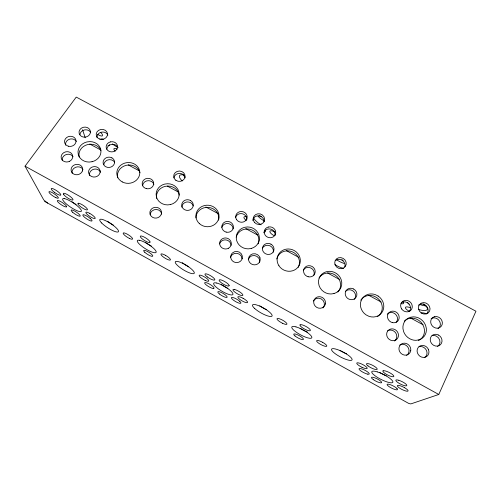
<?xml version="1.0" encoding="UTF-8"?>
<svg xmlns="http://www.w3.org/2000/svg" width="501" height="501" viewBox="0 0 501 501"><rect width="100%" height="100%" fill="white"/><g stroke="black" fill="none" stroke-linecap="round" stroke-linejoin="round"><path stroke-width="0.75" d="M438.782 394.475L475.95 311.227L76.246 97.088L25.05 166.182L43.75 199.937L47.651 203.087L408.854 403.505L410.82 403.912L438.782 394.475L25.05 166.182M313.369 301.032L314.24 299.842A5.949 5.636 35.2 0 1 324.304 305.36L323.803 306.75A5.949 5.636 35.2 0 1 322.938 307.946M431.154 318.63L432.476 318.047A6.075 5.48 44.7 0 1 439.646 321.392A6.075 5.48 44.7 0 1 437.993 328.618M400.963 303.675L402.04 303.825A5.517 1.854 25.6 0 0 403.136 301.84M425.825 305.917L423.539 305.591A11.335 3.927 24.8 0 1 419.625 304.42M246.505 216.864L245.49 216.651A5.242 1.816 30.8 0 0 245.878 220.127M89.767 144.025L100.764 149.987M128.25 164.892L139.24 170.854M167.415 186.134L178.412 192.096M205.898 207.001L218.267 213.708M245.753 228.613L257.433 234.944M286.296 250.594L298.665 257.307M327.522 272.957L339.202 279.289M368.755 295.314L381.123 302.022M410.67 318.041L423.038 324.748M44.52 201.352L47.651 203.087M188.745 266.789L186.291 265.417A11.053 2.762 31.3 0 1 183.917 263.877M340.054 350.487L342.584 351.946A11.529 2.856 27.5 0 0 346.548 353.825M182.214 180.98L182.107 180.886A10.684 3.682 33 0 1 180.535 174.874L181.988 174.761A10.684 3.682 33 0 1 183.892 175.106M184.875 176.847L184.775 176.759A10.659 3.751 33.1 0 1 183.322 175.074M258.015 216.25L259.762 217.891A10.703 3.87 30.4 0 0 264.227 220.903M407.614 302.685L409.092 304.188M100.526 172.313L100.269 171.686A5.768 5.167 -9.8 0 0 93.944 169.213A5.768 5.167 -9.8 0 0 89.422 174.16L89.541 175.507M82.565 129.734L85.22 137.788M179.12 195.158L178.913 193.724A11.442 10.521 -2.3 0 0 167.898 186.028L164.954 186.397A11.442 10.521 -2.3 0 0 156.431 196.555L156.694 198.484M79.202 156.963L78.933 154.321A11.429 10.139 -8.9 0 1 87.8 144.538L90.75 144.2A11.429 10.139 -8.9 0 1 100.989 150.432M115.142 151.221A5.229 1.666 35 0 1 114.034 148.634A5.229 1.666 35 0 1 117.171 149.123M100.764 132.527A5.423 1.735 35.8 0 1 99.937 135.614L98.816 135.076A5.423 1.735 35.8 0 1 97.645 134.374M76.152 204.483A11.16 2.593 33.8 0 1 74.937 203.757M74.336 203.375A11.16 2.593 33.8 0 1 71.969 201.746M183.36 263.482A11.053 2.762 31.3 0 1 182.289 262.674M151.396 246.116A11.053 2.712 32.2 0 1 145.453 242.415M142.597 185.796A5.718 5.21 -4.5 0 1 151.283 181.368L152.442 182.207A5.718 5.21 -4.5 0 1 153.863 184.55M150.225 214.772A5.793 5.361 -5.3 0 1 151.07 212.098L152.016 210.996A5.793 5.361 -5.3 0 1 161.629 213.457M181.85 207.17A5.724 5.304 0.3 0 1 189.096 202.11L190.468 202.648A5.724 5.304 0.3 0 1 193.117 205.873M173.91 177.861A5.655 5.16 0.2 0 1 179.527 173.402A5.655 5.16 0.2 0 1 185.12 177.899M276.74 258.936A11.623 10.972 22.6 0 1 291.964 251.659A11.623 10.972 22.6 0 1 298.201 267.377M377.597 316.551A11.961 11.085 40.1 0 0 376.658 297.513L373.896 296.122A11.961 11.085 40.1 0 0 360.77 300.18M345.446 291.444A5.931 5.536 36.7 0 1 350.919 289.973L352.347 290.536A5.931 5.536 36.7 0 1 354.182 299.46M387.254 314.171A6.037 5.549 42.9 0 1 394.155 313.231L395.433 314.14A6.037 5.549 42.9 0 1 396.172 322.312M418.78 309.48A11.366 3.864 25 0 0 421.347 310.194L423.639 310.532A11.366 3.864 25 0 0 426.47 306.662L424.992 305.134A11.366 3.864 25 0 0 423.508 303.95M421.103 313.069A5.599 1.847 24.8 0 1 426.357 313.826M409.411 311.284A5.505 1.822 25.2 0 1 405.378 307.551A5.505 1.822 25.2 0 1 410.062 307.62M419.061 346.736A6.187 5.63 48.5 0 1 425.906 349.447L426.639 350.875A6.187 5.63 48.5 0 1 424.597 357.595M399.735 345.101A6.169 5.661 48.1 0 1 406.267 345.49A6.169 5.661 48.1 0 1 408.948 351.715L408.497 353.155A6.169 5.661 48.1 0 1 406.555 355.359M418.523 340.473A12.181 11.103 45.1 0 0 424.428 329.514L423.683 326.514A12.181 11.103 45.1 0 0 411.565 318.148L408.628 318.598A12.181 11.103 45.1 0 0 404.269 321.16M432.056 335.67A6.15 5.555 47 0 1 435.056 335.651L436.515 336.227A6.15 5.555 47 0 1 437.617 346.41M418.404 305.209A6.018 5.448 42.6 0 1 425.988 305.629A6.018 5.448 42.6 0 1 427.322 313.131M387.58 330.873A6.106 5.624 45.7 0 1 388.933 330.284L390.423 330.078A6.106 5.624 45.7 0 1 396.441 334.392A6.106 5.624 45.7 0 1 394.306 341.018M386.315 375.85A11.767 2.856 26.6 0 1 379.695 372.425M307.658 332.219A11.335 2.849 28.5 0 1 300.08 328.312M343.511 268.336A10.953 3.864 27.6 0 1 334.887 264.609M341.895 259.712A10.953 3.864 27.6 0 1 343.129 260.464M303.324 270.164A5.843 5.505 27.9 0 1 311.09 268.135L312.323 269.018A5.843 5.505 27.9 0 1 313.595 275.75M227.911 288.394A11.103 2.806 30.4 0 1 221.273 284.474M266.413 309.693A11.197 2.831 29.4 0 1 259.718 305.767M113.376 225.099A11.091 2.655 33.1 0 1 107.515 221.217M401.401 302.548A5.999 5.473 41.7 0 1 410.144 305.979L410.482 307.457A5.999 5.473 41.7 0 1 409.192 311.503M230.598 257.32A5.824 5.542 10.2 0 1 231.161 255.986L232.069 254.84A5.824 5.542 10.2 0 1 242.046 258.779M273.941 235.583A5.267 1.829 29.9 0 1 270.859 233.309L270.239 232.545A5.267 1.829 29.9 0 1 270.79 230.754A5.267 1.829 29.9 0 1 275.08 232.026M219.638 243.906A5.793 5.48 7.1 0 1 223.69 240.054L225.181 239.873A5.793 5.48 7.1 0 1 231.03 245.358M252.742 220.459A5.705 5.317 13.4 0 1 258.954 215.868A5.705 5.317 13.4 0 1 264.058 221.837M248.271 259.568A5.818 5.53 15 0 1 258.848 258.253L259.462 259.587A5.818 5.53 15 0 1 259.543 262.461M265.336 230.504A5.21 1.791 30.3 0 1 264.215 231.925M262.58 248.001A5.787 5.461 17.3 0 1 268.962 245.471L270.365 246.022A5.787 5.461 17.3 0 1 273.245 252.191M261.127 224.836A10.728 3.801 30.4 0 1 257.245 222.156L255.491 220.521A10.728 3.801 30.4 0 1 253.525 217.528M259.067 215.624A10.728 3.801 30.4 0 1 261.466 216.488M258.209 243.83A11.523 10.853 12.1 0 0 258.904 239.653L258.397 236.848A11.523 10.853 12.1 0 0 247.037 228.938L244.087 229.333A11.523 10.853 12.1 0 0 236.234 237.054M263.845 232.821A5.736 5.373 16.3 0 1 266.407 229.558L267.759 229.032A5.736 5.373 16.3 0 1 274.961 235.664M221.793 227.416A5.749 5.392 7.5 0 1 230.159 224.197L231.356 225.055A5.749 5.392 7.5 0 1 233.09 228.869M118.161 147.57A10.797 3.52 35.3 0 1 112.443 143.925M107.947 145.522A5.292 1.678 35.4 0 0 108.748 145.634L109.312 145.522A5.292 1.678 35.4 0 0 109.587 144.657M100.814 139.391A5.292 1.678 35.4 0 1 101.64 138.921L102.442 139.028A5.292 1.678 35.4 0 1 103.438 139.359M235.558 217.503A5.705 5.323 10.1 0 1 240.981 213.595A5.705 5.323 10.1 0 1 246.555 217.572L246.78 218.95A5.705 5.323 10.1 0 1 246.611 220.327M335.545 260.495A5.824 5.411 30.8 0 1 342.477 260.464A5.824 5.411 30.8 0 1 344.757 266.933M344.074 263.426A10.922 3.933 27.5 0 1 336.678 259.825M319.024 278.061A11.774 11.047 32.6 0 1 325.287 273.383L328.23 272.964A11.774 11.047 32.6 0 1 339.96 281.092L340.586 283.992A11.774 11.047 32.6 0 1 337.843 292.027M79.96 134.7A5.661 4.972 -8.2 0 1 84.425 129.953A5.661 4.972 -8.2 0 1 90.625 132.358M96.981 137.625A5.643 4.979 -6.8 0 1 101.34 132.195A5.643 4.979 -6.8 0 1 107.872 135.151M106.863 149.273A5.661 5.041 -6.5 0 1 109.901 144.946L111.285 144.463A5.661 5.041 -6.5 0 1 117.522 146.893M103.839 164.697A5.711 5.116 -7.7 0 1 111.241 159.838L112.587 160.364A5.711 5.116 -7.7 0 1 114.585 162.255M72.182 173.252A5.787 5.154 -11.3 0 1 73.014 169.325L73.998 168.267A5.787 5.154 -11.3 0 1 82.972 169.432M62.306 160.596A5.768 5.098 -11.2 0 1 66.796 154.383L68.286 154.227A5.768 5.098 -11.2 0 1 73.071 156.838M65.675 145.171A5.711 5.023 -9.9 0 1 68.061 139.904A5.711 5.023 -9.9 0 1 74.38 139.622L75.507 140.437A5.711 5.023 -9.9 0 1 76.34 141.489M117.716 177.842A11.429 10.327 -6.3 0 1 126.265 165.305A11.429 10.327 -6.3 0 1 139.961 172.713M195.922 217.922A11.467 10.696 3.6 0 1 208.491 207.408A11.467 10.696 3.6 0 1 218.655 220.146M300.049 324.898L300.005 325.312A5.868 1.478 28.4 0 0 304.307 328.925A5.868 1.478 28.4 0 0 309.9 330.779L310.313 330.572A5.868 1.478 28.4 0 0 306.067 326.52A5.868 1.478 28.4 0 0 300.049 324.898M150.024 241.952L149.956 242.334A5.718 1.403 32.3 0 1 145.553 241.113A5.718 1.403 32.3 0 1 140.562 237.142L140.28 236.56A5.718 1.403 32.3 0 1 144.745 237.368A5.718 1.403 32.3 0 1 150.024 241.952M410.726 350.669L410.275 352.122A6.225 5.705 48 0 1 402.391 354.389A6.225 5.705 48 0 1 399.472 346.204L400.299 344.957A6.225 5.705 48 0 1 407.338 343.962A6.225 5.705 48 0 1 410.726 350.669M325.362 303.944L324.855 305.341A5.999 5.68 35 0 1 316.92 307.495A5.999 5.68 35 0 1 314.34 299.579L315.21 298.383A5.999 5.68 35 0 1 322.256 297.456A5.999 5.68 35 0 1 325.362 303.944M242.246 258.447L241.682 259.794A5.868 5.58 10.2 0 1 233.704 261.835A5.868 5.58 10.2 0 1 231.443 254.189L232.358 253.036A5.868 5.58 10.2 0 1 242.246 258.447M161.291 214.134L160.677 215.43A5.837 5.398 -5.2 0 1 152.661 217.371A5.837 5.398 -5.2 0 1 150.701 209.969L151.653 208.861A5.837 5.398 -5.2 0 1 158.704 208.053A5.837 5.398 -5.2 0 1 161.291 214.134M82.408 170.954L81.751 172.212A5.837 5.192 -11.2 0 1 73.697 174.047A5.837 5.192 -11.2 0 1 72.025 166.883L73.021 165.818A5.837 5.192 -11.2 0 1 80.066 165.073A5.837 5.192 -11.2 0 1 82.408 170.954M383.096 370.815L382.883 371.135A6.1 1.478 26.6 0 0 386.803 374.56A6.1 1.478 26.6 0 0 393.034 376.752L393.629 376.639A6.1 1.478 26.6 0 0 389.953 372.882A6.1 1.478 26.6 0 0 383.096 370.815M229.139 285.689L228.901 285.99A5.743 1.453 30.4 0 1 223.916 284.455A5.743 1.453 30.4 0 1 219.256 280.66L219.137 280.159A5.743 1.453 30.4 0 1 224.354 281.368A5.743 1.453 30.4 0 1 229.139 285.689M395.959 339.885L394.588 340.492A6.156 5.668 45.5 0 1 386.997 336.346A6.156 5.668 45.5 0 1 390.536 329.069L392.039 328.856A6.156 5.668 45.5 0 1 398.107 333.209A6.156 5.668 45.5 0 1 395.959 339.885M434.423 316.745L433.089 317.333A6.131 5.524 44.5 0 0 431.092 323.903A6.131 5.524 44.5 0 0 437.173 328.199L438.657 327.986A6.131 5.524 44.5 0 0 441.97 320.834A6.131 5.524 44.5 0 0 434.423 316.745M228.45 248.264L227.047 248.815A5.843 5.517 7.2 0 1 219.851 244.889A5.843 5.517 7.2 0 1 223.909 238.138L225.412 237.956A5.843 5.517 7.2 0 1 231.093 242.064A5.843 5.517 7.2 0 1 228.45 248.264M268.329 227.047L266.964 227.579A5.78 5.411 16.2 0 0 264.478 233.685A5.78 5.411 16.2 0 0 270.164 237.743L271.655 237.562A5.78 5.411 16.2 0 0 275.494 230.923A5.78 5.411 16.2 0 0 268.329 227.047M69.507 161.335L68.08 161.836A5.812 5.129 -11.1 0 1 61.241 158.103A5.812 5.129 -11.1 0 1 65.769 151.841L67.272 151.684A5.812 5.129 -11.1 0 1 72.589 155.567A5.812 5.129 -11.1 0 1 69.507 161.335M110.615 141.864L109.218 142.353A5.711 5.073 -6.4 0 0 106.293 148.033A5.711 5.073 -6.4 0 0 111.629 151.878L113.113 151.722A5.711 5.073 -6.4 0 0 117.416 145.553A5.711 5.073 -6.4 0 0 110.615 141.864M418.98 339.866L415.993 340.336A12.287 11.191 45 0 1 403.693 331.8L402.967 328.756A12.287 11.191 45 0 1 410.375 317.296L413.344 316.845A12.287 11.191 45 0 1 425.562 325.274L426.32 328.293A12.287 11.191 45 0 1 418.98 339.866M334.004 293.555L331.011 293.993A11.867 11.128 32.5 0 1 319.112 285.695L318.504 282.758A11.867 11.128 32.5 0 1 326.333 271.73L329.301 271.304A11.867 11.128 32.5 0 1 341.131 279.495L341.763 282.42A11.867 11.128 32.5 0 1 334.004 293.555M251.251 248.458L248.252 248.872A11.617 10.928 12.1 0 1 236.735 240.799L236.247 237.962A11.617 10.928 12.1 0 1 244.469 227.341L247.438 226.947A11.617 10.928 12.1 0 1 258.898 234.913L259.412 237.737A11.617 10.928 12.1 0 1 251.251 248.458M170.634 204.527L167.635 204.909A11.536 10.59 -2.3 0 1 156.481 197.062L156.105 194.313A11.536 10.59 -2.3 0 1 164.697 184.092L167.672 183.723A11.536 10.59 -2.3 0 1 178.769 191.476L179.17 194.206A11.536 10.59 -2.3 0 1 170.634 204.527M92.078 161.717L89.078 162.067A11.517 10.208 -8.8 0 1 78.275 154.44L78.006 151.778A11.517 10.208 -8.8 0 1 86.949 141.933L89.917 141.595A11.517 10.208 -8.8 0 1 100.67 149.135L100.97 151.778A11.517 10.208 -8.8 0 1 92.078 161.717M78.676 203.256L78.112 203.274A5.711 1.328 33.6 0 0 79.947 206.212A5.711 1.328 33.6 0 0 85.777 209.694L86.617 209.906A5.711 1.328 33.6 0 0 85.383 206.957A5.711 1.328 33.6 0 0 78.676 203.256M64.184 198.571L63.095 198.609A11.191 2.518 33.7 0 0 66.802 204.339L68.975 206.03A11.191 2.518 33.7 0 0 79.74 211.572L80.868 211.585A11.191 2.518 33.7 0 0 77.398 205.949L75.188 204.22A11.191 2.518 33.7 0 0 64.184 198.571M66.282 206.9L65.769 206.913A5.486 1.196 33.8 0 1 59.419 203.387A5.486 1.196 33.8 0 1 57.997 200.538L58.774 200.732A5.486 1.196 33.8 0 1 64.379 204.076A5.486 1.196 33.8 0 1 66.282 206.9M139.522 240.28L138.163 240.173A11.078 2.637 32.2 0 0 140.556 245.221L142.603 246.843A11.078 2.637 32.2 0 0 153.794 252.623L155.185 252.767A11.078 2.637 32.2 0 0 153.049 247.826L150.97 246.166A11.078 2.637 32.2 0 0 139.522 240.28M234.618 289.49L233.76 289.359A5.705 1.434 30.1 0 0 234.18 291.563A5.705 1.434 30.1 0 0 240.111 295.108L241.188 295.446A5.705 1.434 30.1 0 0 241.676 293.392A5.705 1.434 30.1 0 0 234.618 289.49M216.758 283.034L215.117 282.777A11.128 2.73 30.4 0 0 216.131 287.111L218.041 288.664A11.128 2.73 30.4 0 0 229.677 294.682L231.337 294.97A11.128 2.73 30.4 0 0 230.604 290.762L228.675 289.177A11.128 2.73 30.4 0 0 216.758 283.034M213.363 288.495L212.587 288.376A5.436 1.303 30.7 0 1 205.936 284.674A5.436 1.303 30.7 0 1 206.049 282.627L207.045 282.94A5.436 1.303 30.7 0 1 212.75 286.34A5.436 1.303 30.7 0 1 213.363 288.495M295.972 326.884L294.031 326.47A11.366 2.774 28.5 0 0 293.599 330.053L295.358 331.524A11.366 2.774 28.5 0 0 307.457 337.793L309.405 338.238A11.366 2.774 28.5 0 0 310.144 334.793L308.372 333.284A11.366 2.774 28.5 0 0 295.972 326.884M398.783 380.284L397.606 379.983A6.093 1.447 26.3 0 0 396.46 381.374A6.093 1.447 26.3 0 0 402.491 384.975L403.837 385.457A6.093 1.447 26.3 0 0 406.223 384.392A6.093 1.447 26.3 0 0 398.783 380.284M377.228 371.867L374.98 371.291A11.799 2.774 26.8 0 0 373.02 374.072L374.623 375.468A11.799 2.774 26.8 0 0 387.204 382L389.459 382.601A11.799 2.774 26.8 0 0 391.744 379.971L390.135 378.543A11.799 2.774 26.8 0 0 377.228 371.867M367.765 374.153L366.707 373.878A5.724 1.328 27.2 0 1 359.724 370.001A5.724 1.328 27.2 0 1 361.534 368.842L362.768 369.281A5.724 1.328 27.2 0 1 368.573 372.744A5.724 1.328 27.2 0 1 367.765 374.153M111.923 157.871L110.571 157.339A5.761 5.154 -7.6 0 0 103.995 159.669A5.761 5.154 -7.6 0 0 104.609 165.912L105.761 166.745A5.761 5.154 -7.6 0 0 113.702 164.948A5.761 5.154 -7.6 0 0 111.923 157.871M68.455 146.223L67.103 145.691A5.761 5.054 -9.8 0 1 65.474 138.733A5.761 5.054 -9.8 0 1 73.422 136.98L74.555 137.8A5.761 5.054 -9.8 0 1 75.062 143.944A5.761 5.054 -9.8 0 1 68.455 146.223M190.418 200.463L189.034 199.918A5.774 5.342 0.4 0 0 182.527 202.36A5.774 5.342 0.4 0 0 183.391 208.811L184.581 209.668A5.774 5.342 0.4 0 0 192.484 207.771A5.774 5.342 0.4 0 0 190.418 200.463M146.298 188.608L144.921 188.069A5.761 5.248 -4.4 0 1 143.01 180.88A5.761 5.248 -4.4 0 1 150.92 179.032L152.091 179.872A5.761 5.248 -4.4 0 1 152.843 186.222A5.761 5.248 -4.4 0 1 146.298 188.608M270.96 244.156L269.544 243.605A5.83 5.498 17.2 0 0 263.106 246.16A5.83 5.498 17.2 0 0 264.234 252.83L265.461 253.719A5.83 5.498 17.2 0 0 273.327 251.715A5.83 5.498 17.2 0 0 270.96 244.156M226.164 232.101L224.761 231.55A5.793 5.43 7.5 0 1 222.55 224.116A5.793 5.43 7.5 0 1 230.429 222.168L231.637 223.033A5.793 5.43 7.5 0 1 232.646 229.602A5.793 5.43 7.5 0 1 226.164 232.101M353.625 289.014L352.184 288.444A5.981 5.574 36.6 0 0 345.822 291.119A5.981 5.574 36.6 0 0 347.224 298.026L348.496 298.934A5.981 5.574 36.6 0 0 356.311 296.83A5.981 5.574 36.6 0 0 353.625 289.014M308.14 276.74L306.706 276.176A5.893 5.549 27.8 0 1 304.188 268.492A5.893 5.549 27.8 0 1 312.023 266.438L313.269 267.327A5.893 5.549 27.8 0 1 314.547 274.122A5.893 5.549 27.8 0 1 308.14 276.74M438.507 335.063L437.035 334.486A6.2 5.599 46.8 0 0 430.754 337.286A6.2 5.599 46.8 0 0 432.444 344.431L433.76 345.371A6.2 5.599 46.8 0 0 441.525 343.147A6.2 5.599 46.8 0 0 438.507 335.063M392.308 322.575L390.843 321.999A6.087 5.592 42.7 0 1 387.999 314.052A6.087 5.592 42.7 0 1 395.784 311.885L397.074 312.799A6.087 5.592 42.7 0 1 398.639 319.832A6.087 5.592 42.7 0 1 392.308 322.575M378.136 296.047L375.349 294.644A12.062 11.172 40 0 0 361.39 300.055A12.062 11.172 40 0 0 366.049 314.866L368.861 316.288A12.062 11.172 40 0 0 382.845 310.864A12.062 11.172 40 0 0 378.136 296.047M89.729 213.388L88.545 212.787A5.574 1.278 33.3 0 0 85.903 212.806A5.574 1.278 33.3 0 0 90.117 216.62L91.339 217.346A5.574 1.278 33.3 0 0 95.177 217.941A5.574 1.278 33.3 0 0 89.729 213.388M55.861 197.638L54.722 197.056A5.617 1.24 34 0 1 49.06 192.397A5.617 1.24 34 0 1 52.561 192.81L53.795 193.549A5.617 1.24 34 0 1 58.229 197.475A5.617 1.24 34 0 1 55.861 197.638M165.449 255.316L164.215 254.69A5.536 1.334 31.7 0 0 160.934 254.37A5.536 1.334 31.7 0 0 164.697 257.952L165.925 258.685A5.536 1.334 31.7 0 0 170.446 259.637A5.536 1.334 31.7 0 0 165.449 255.316M129.596 238.495L128.406 237.887A5.549 1.309 32.6 0 1 123.19 233.46A5.549 1.309 32.6 0 1 127.354 234.224L128.6 234.963A5.549 1.309 32.6 0 1 132.583 238.664A5.549 1.309 32.6 0 1 129.596 238.495M243.079 298.302L241.795 297.644A5.586 1.371 29.9 0 0 237.85 296.98A5.586 1.371 29.9 0 0 241.125 300.306L242.365 301.045A5.586 1.371 29.9 0 0 247.6 302.379A5.586 1.371 29.9 0 0 243.079 298.302M205.147 280.366L203.907 279.733A5.549 1.353 30.9 0 1 199.154 275.537A5.549 1.353 30.9 0 1 204.02 276.671L205.272 277.422A5.549 1.353 30.9 0 1 208.785 280.873A5.549 1.353 30.9 0 1 205.147 280.366M322.694 342.383L321.36 341.695A5.724 1.39 28.1 0 0 316.713 340.661A5.724 1.39 28.1 0 0 319.475 343.73L320.728 344.475A5.724 1.39 28.1 0 0 326.715 346.197A5.724 1.39 28.1 0 0 322.694 342.383M282.589 323.289L281.299 322.625A5.643 1.384 29 0 1 277.034 318.68A5.643 1.384 29 0 1 282.633 320.202L283.898 320.953A5.643 1.384 29 0 1 286.91 324.153A5.643 1.384 29 0 1 282.589 323.289M404.37 387.605L402.979 386.891A5.968 1.384 26.4 0 0 397.6 385.469A5.968 1.384 26.4 0 0 399.823 388.256L401.088 389.008A5.968 1.384 26.4 0 0 407.858 391.149A5.968 1.384 26.4 0 0 404.37 387.605M361.998 367.289L360.651 366.6A5.837 1.39 27.2 0 1 356.9 362.924A5.837 1.39 27.2 0 1 363.269 364.847L364.546 365.611A5.837 1.39 27.2 0 1 367.026 368.536A5.837 1.39 27.2 0 1 361.998 367.289M186.053 265.167L183.516 263.745A11.085 2.687 31.3 0 0 175.206 262.18A11.085 2.687 31.3 0 0 183.523 269.92L185.984 271.304A11.085 2.687 31.3 0 0 194.35 272.913A11.085 2.687 31.3 0 0 186.053 265.167M346.059 353.75L343.442 352.241A11.554 2.781 27.6 0 0 331.925 348.84A11.554 2.781 27.6 0 0 337.599 355.322L340.141 356.787A11.554 2.781 27.6 0 0 351.696 360.219A11.554 2.781 27.6 0 0 346.059 353.75M54.628 192.453L53.488 191.576A5.749 1.303 34.1 0 1 51.935 188.457A5.749 1.303 34.1 0 1 58.586 192.14L59.556 193.01A5.749 1.303 34.1 0 1 60.095 195.227A5.749 1.303 34.1 0 1 54.628 192.453M90.099 218.342L89.028 217.509A5.455 1.221 33.3 0 0 83.667 214.766A5.455 1.221 33.3 0 0 83.943 216.701L84.832 217.49A5.455 1.221 33.3 0 0 91.232 221.035A5.455 1.221 33.3 0 0 90.099 218.342M207.364 276.984L206.362 276.176A5.68 1.415 30.8 0 1 206.487 273.928A5.68 1.415 30.8 0 1 213.482 277.805L214.24 278.569A5.68 1.415 30.8 0 1 213.313 280.015A5.68 1.415 30.8 0 1 207.364 276.984M239.747 301.314L238.808 300.55A5.461 1.309 30.1 0 0 232.996 297.563A5.461 1.309 30.1 0 0 231.894 298.778L232.589 299.473A5.461 1.309 30.1 0 0 239.309 303.193A5.461 1.309 30.1 0 0 239.747 301.314M368.016 365.899L367.17 365.166A5.993 1.453 26.9 0 1 369.162 363.895A5.993 1.453 26.9 0 1 376.52 367.972L377.046 368.611A5.993 1.453 26.9 0 1 374.491 369.212A5.993 1.453 26.9 0 1 368.016 365.899M396.949 388.475L396.153 387.787A5.812 1.328 26.6 0 0 389.853 384.536A5.812 1.328 26.6 0 0 387.235 384.956L387.718 385.538A5.812 1.328 26.6 0 0 394.782 389.446A5.812 1.328 26.6 0 0 396.949 388.475M63.834 194.714L63.402 194.056A5.787 1.334 33.9 0 1 67.14 194.482A5.787 1.334 33.9 0 1 72.908 199.31L72.996 199.78A5.787 1.334 33.9 0 1 69.151 198.847A5.787 1.334 33.9 0 1 63.834 194.714M428.568 349.823L427.829 348.383A6.244 5.674 48.3 0 0 420.915 345.652A6.244 5.674 48.3 0 0 417.126 351.464L417.483 353.017A6.244 5.674 48.3 0 0 425.142 357.213A6.244 5.674 48.3 0 0 428.568 349.823M401.702 308.985L400.988 307.595A6.05 5.517 41.6 0 1 404.413 300.544A6.05 5.517 41.6 0 1 411.897 304.577L412.242 306.067A6.05 5.517 41.6 0 1 408.484 311.653A6.05 5.517 41.6 0 1 401.702 308.985M259.975 257.821L259.355 256.474A5.868 5.574 14.9 0 0 248.521 259.242L248.753 260.695A5.868 5.574 14.9 0 0 256.017 264.672A5.868 5.574 14.9 0 0 259.975 257.821M236.51 219.513L235.915 218.211A5.755 5.361 10.1 0 1 239.854 211.672A5.755 5.361 10.1 0 1 246.955 215.499L247.181 216.889A5.755 5.361 10.1 0 1 243.023 222.068A5.755 5.361 10.1 0 1 236.51 219.513M100.012 170.528L99.505 169.263A5.812 5.204 -9.7 0 0 93.13 166.77A5.812 5.204 -9.7 0 0 88.564 171.755L88.683 173.108A5.812 5.204 -9.7 0 0 95.578 176.891A5.812 5.204 -9.7 0 0 100.012 170.528M79.646 134.556L79.158 133.335A5.705 5.004 -8.1 0 1 83.548 127.254A5.705 5.004 -8.1 0 1 90.299 130.893L90.418 132.195A5.705 5.004 -8.1 0 1 85.909 136.998A5.705 5.004 -8.1 0 1 79.646 134.556M101.647 222.989A11.116 2.58 33 0 0 117.854 232.038A11.116 2.58 33 0 0 107.947 221.905A11.116 2.58 33 0 0 101.647 222.989M122.275 181.926A11.523 10.402 -6.2 0 0 139.817 173.002A11.523 10.402 -6.2 0 0 122.839 163.89A11.523 10.402 -6.2 0 0 122.275 181.926M199.367 223.584A11.561 10.771 3.6 0 0 218.661 218.774A11.561 10.771 3.6 0 0 204.395 205.56A11.561 10.771 3.6 0 0 199.367 223.584M72.632 212.242A5.417 1.19 33.5 0 0 80.16 216.131A5.417 1.19 33.5 0 0 74.292 210.877A5.417 1.19 33.5 0 0 72.632 212.242M99.499 139.009A5.686 5.016 -6.7 0 0 107.508 133.754A5.686 5.016 -6.7 0 0 98.565 130.379A5.686 5.016 -6.7 0 0 99.499 139.009M144.751 252.272A5.373 1.246 32 0 0 152.567 256.318A5.373 1.246 32 0 0 147.325 251.383A5.373 1.246 32 0 0 144.751 252.272M175.901 180.329A5.699 5.198 0.2 0 0 185.026 176.897A5.699 5.198 0.2 0 0 177.197 171.411A5.699 5.198 0.2 0 0 175.901 180.329M278.925 265.743A11.717 11.053 22.6 0 0 299.034 265.674A11.717 11.053 22.6 0 0 288.194 248.978A11.717 11.053 22.6 0 0 278.925 265.743M254.552 308.384A11.222 2.756 29.5 0 0 271.467 316.425A11.222 2.756 29.5 0 0 260.908 306.656A11.222 2.756 29.5 0 0 254.552 308.384M373.339 379.639A5.711 1.303 26.9 0 0 381.624 382.676A5.711 1.303 26.9 0 0 374.729 377.81A5.711 1.303 26.9 0 0 373.339 379.639M418.604 309.167A6.068 5.486 42.4 0 0 428.274 312.868A6.068 5.486 42.4 0 0 425.844 302.999A6.068 5.486 42.4 0 0 418.604 309.167M294.989 335.939A5.511 1.303 28.6 0 0 303.237 339.565A5.511 1.303 28.6 0 0 297.525 334.793A5.511 1.303 28.6 0 0 294.989 335.939M254.477 222.406A5.749 5.354 13.4 0 0 264.259 221.16A5.749 5.354 13.4 0 0 257.94 213.795A5.749 5.354 13.4 0 0 254.477 222.406M219.419 293.993A5.398 1.284 30.4 0 0 227.11 297.318A5.398 1.284 30.4 0 0 220.935 292.308A5.398 1.284 30.4 0 0 219.419 293.993M335.338 265.323A5.874 5.448 30.6 0 0 345.308 266.501A5.874 5.448 30.6 0 0 340.818 257.627A5.874 5.448 30.6 0 0 335.338 265.323"/></g></svg>
